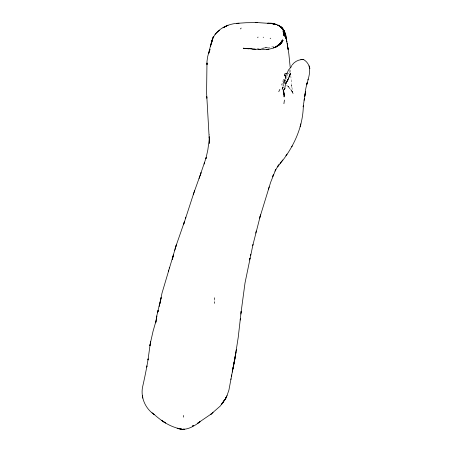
<?xml version="1.0" encoding="UTF-8"?>
<svg xmlns="http://www.w3.org/2000/svg" width="452" height="452" viewBox="0 0 452 452"><rect width="100%" height="100%" fill="white"/><g stroke="black" fill="none" stroke-linecap="round" stroke-linejoin="round"><path stroke-width="0.34" stroke-dasharray="2.26 1.69" d="M287.455 73.919L287.444 75.038L286.495 76.682L287.099 77.597L286.246 78.213M209.655 134.922L209.666 134.385M289.376 71.958L289.935 69.252M289.32 72.224L288.89 73.642L287.935 73.456M286.495 76.682L286.8 75.761M273.878 46.652L262.177 48.234L264.646 47.997L255.465 48.579M267.759 47.618L263.437 48.11M265.228 47.929L267.042 47.714M291.772 86.953L291.506 85.134L292.992 93.462L292.258 91.677L293.094 93.4L289.376 87.694L289.935 88.569L287.935 86.451L289.257 87.298L286.783 85.4L286.495 83.993M287.935 86.451L289.11 87.383M292.45 92.112L291.8 90.818L293.094 93.4M291.619 85.936L290.817 75.783M290.461 69.964L290.653 72.625M291.625 90.925L290.817 89.332L291.625 90.925M214.542 303.467L214.44 296.84L214.542 303.467"/><path stroke-width="0.68" d="M183.563 417.134L183.58 415.478M209.378 140.871L209.462 143.352L209.496 137.171M209.451 138.363L209.479 137.606L207.835 149.962L205.875 158.731L206.259 157.375L200.089 175.438M285.376 78.269L285.438 76.642L284.511 75.06L285.048 73.467L286.263 73.789L287.365 72.761L288.438 70.054L290.404 67.862M240.876 314.055L241.176 311.388L238.244 337.232L234.667 360.091M209.513 137.222L209.406 138.391L209.479 137.606M284.235 94.078L284.071 96.948L284.161 94.202L283.206 90.79L285.048 88.519L283.607 89.858M240.368 318.366L240.204 320.061M235.221 357.114L235.797 352.763L232.266 372.047L232.594 370.572M283.912 103.694L284.449 100.056M241.08 312.247L245.024 282.912L253.041 244.278M156.386 318.745L156.81 315.982L156.245 319.835L156.929 315.236L161.121 297.597L159.918 303.654L161.985 293.201L176.342 244.922L175.89 246.323M235.65 354.035L235.854 352.487L234.989 358.408M304.106 100.355L304.399 98.525L303.185 106.853L303.332 105.791C302.919 128.735 292.308 149.872 277.426 166.85L278.833 164.861L277.426 166.85M156.437 318.281L155.703 322.852L156.121 320.564L153.042 331.299L150.386 343.074M150.205 343.944L149.923 345.769L150.64 341.554M304.704 96.683L305.224 93.423L304.298 99.174M150.109 344.577L148.002 360.001L148.166 358.871C146.685 367.747 144.934 376.589 142.951 385.364C139.973 396.364 144.951 408.523 154.477 414.682L152.019 412.778M304.789 96.129L305.569 91.586L305.224 93.53C305.253 82.473 316.072 67.523 303.784 59.675C299.365 59.133 294.862 61.274 292.258 64.834M235.871 352.498L236.402 349.475M212.169 40.341L211.841 42.149C213.892 30.171 227.689 23.329 239.052 23.238M234.639 360.171L234.345 361.775L234.893 358.589L232.853 369.267L234.644 360.21L234.068 363.103M232.424 371.346L230.876 379.561M231.023 378.81L228.927 390.036L227.023 395.636L225.09 399.511L221.672 404.195L224.763 399.325L223.689 401.303M233.803 364.611L233.503 366.103L233.594 365.679M249.758 259.024L249.956 258.064L249.56 259.957M173.235 255.775L172.365 259.262L173.421 254.883M211.022 44.059L210.564 46.211L211.915 40.443L213.327 36.669L212.282 39.736M250.47 255.736L250.803 254.25M252.708 245.752L260.555 214.886L259.702 218.18M255.764 233.085L256.233 231.012M300.868 123.837L300.162 126.735M307.925 79.846L308.106 79.106M232.876 369.069L233.588 366.154L233.215 367.674M172.41 259.29L172.771 257.832M285.986 83.637L286.495 81.914C284.788 84.14 285.557 86.92 284.415 89.36M168.602 270.403L168.342 271.403L168.681 270.053M159.115 306.518L159.692 304.252L159.381 305.366M211.44 42.381L207.654 56.686L206.993 61.297L206.587 92.677L209.4 141.719M285.817 78.524L285.641 76.077L286.263 73.789M260.081 216.734L270.641 182.314L275.85 169.268M158.019 311.145L158.251 310.371L157.663 312.332L158.251 310.371M184.489 221.339L183.676 224.198L193.688 193.377L200.038 175.602L199.066 178.517M175.545 247.617L175.077 249.182L175.93 246.346M184.133 222.582L176.043 245.837M185.416 218.548L185.857 217.135M268.499 189.128L269.2 186.879M209.643 50.517L209.999 49.392M209.943 49.567L208.683 53.466L209.462 51.076M174.585 250.561L174.805 249.877M169.217 268.076L169.393 267.533M281.737 84.987L282.167 83.654M193.23 194.778L194.648 190.603M289.636 75.733L290.63 73.196L288.783 77.586L289.421 76.162M272.906 175.885L272.533 176.817L273.488 174.455M226.458 396.975L225.356 398.749L227.023 395.636M279.839 89.406L278.76 91.694M283.042 85.897L283.607 84.586M289.591 75.461L290.099 74.343M291.438 66.235L291.862 65.37M246.329 48.545L243.266 48.211L246.781 48.596L244.312 48.358C256.77 48.867 275.341 53.675 282.636 40.081L280.726 43.403M290.817 67.489L291.224 66.67M274.963 171.144L277.844 166.24M213.107 412.563L210.632 414.461L220.209 406.116L223.288 401.879M223.09 402.517L223.757 401.308M278.268 45.143L281.347 42.669L282.794 40.171L281.37 42.68L277.856 45.646L280.268 43.703L281.737 41.725L279.279 44.782L275.025 47.398L278.946 45.002L276.635 46.336M257.674 37.736L258.035 37.109M291.738 146.832L292.258 145.956M277.991 45.172L281.37 42.68L282.104 41.516L280.726 43.386L278.212 45.426L281.489 42.748L283.02 40.307L281.489 42.748L278.347 45.149M285.873 155.804L287.054 154.109M280.008 163.347L281.845 161.082M282.167 160.692L282.771 159.952M281.37 42.68L282.167 41.731L279.285 44.675L280.359 43.759L278.268 45.234M280.11 43.612L278.02 45.737L274.234 47.72L278.042 45.748L280.268 43.703L277.856 45.646M279.065 44.675L276.404 46.72L273.522 47.872L276.641 46.601L278.946 45.002L276.404 46.618M241.221 28.086L240.385 28.928M219.542 30.273L214.971 34.295M277.974 45.709L280.313 43.731L281.528 41.844L279.279 44.782L280.726 43.296L281.2 42.578L278.325 45.2M279.285 44.595L280.353 43.759L278.844 44.714M211.564 413.749L197.366 423.439L200.038 421.744C193.281 426.942 184.535 431.971 175.975 427.728C167.602 425.202 160.403 419.981 153.929 414.247M285.67 80.1L283.607 79.625L284.325 80.987L285.223 80.394M276.404 46.759L277.844 45.867M279.116 44.703L278.087 45.223M270.143 38.437L270.742 38.205M283.607 92.061L283.986 92.005L284.122 95.253L283.206 90.79M268.957 49.104L266.318 49.409M236.402 23.374L246.148 22.719L257.674 22.6L270.403 23.47L267.866 23.233C278.155 22.108 286.975 30.244 286.461 40.635L286.043 37.572L288.218 49.63L287.755 47.24M286.495 73.377L287.461 73.365M251.804 48.641L247.589 48.59M257.222 22.606L255.239 22.6M302.139 59.664L300.902 59.653L303.784 59.675M254.374 49.206L255.284 49.245L252.007 49.07M259.753 49.426L258.284 49.313L260.555 49.488M269.2 23.368L267.748 23.221L270.143 23.464M246.719 48.635L248.82 48.844M245.266 48.454L246.148 48.55M179.868 428.807L181.371 429.106L177.224 428.174L182.749 429.4M277.844 25.126L279.856 26.176M284.325 80.987L285.048 81.535L283.941 83.71L282.975 80.942M282.212 28.075L280.726 26.781L283.121 29.278L284.206 31.979L282.246 28.12L279.285 25.804L281.178 27.075L283.121 29.278M284.511 75.06L285.641 76.077M281.291 27.561L282.003 28.261M282.201 28.482C284.85 31.126 285.534 35.166 286.031 38.714L285.754 36.075L284.438 31.849L283.992 30.883L284.89 34.725L284.376 31.883L283.218 29.86L284.438 31.849L284.771 32.996L283.992 30.883L285.675 36.126L283.811 30.544L282.404 28.301M282.347 28.617L284.602 32.9C283.963 29.9 281.963 27.346 279.285 25.877L281.076 27.131L283.607 30.137L282.144 28.16L283.037 29.329M263.222 37.194L263.437 37.51M283.138 29.273L283.607 30.143M284.67 33.375L284.715 36.29L284.67 33.375L285.754 36.075M285.048 33.691L285.511 35.087M286.692 40.759L286.495 40.075L287.02 42.002M286.495 39.335L286.398 38.928M309.224 65.789L309.886 68.732M287.738 47.132L288.817 53.635L290.229 67.608M142.403 395.359L142.809 398.127M206.818 97.801L206.745 96.671L206.846 98.276M209.265 138.47L209.191 136.854L209.219 137.453M207.005 63.246L207.033 64.647L206.999 62.964M231.729 375.075L231.469 376.578L231.746 375.064M211.841 40.804L211.304 43.821L211.875 40.827M146.923 366.03L146.725 366.962L146.923 366.03M200.609 174.077L200.298 175.336L201.038 172.658L200.609 174.077M307.241 82.575L306.665 84.756L307.241 82.575M204.36 163.46L204.163 164.025L204.603 162.793L204.36 163.46M288.512 78.411L287.218 80.993L288.512 78.411M282.777 87.711L282.167 89.27L283.11 86.942L282.777 87.711M282.494 40.002L280.726 43.358L282.494 40.002M286.212 82.4L285.726 83.462L287.935 79.868L286.212 82.4M226.407 396.946L225.09 399.511L226.407 396.946M281.652 41.177L280.726 42.951L281.652 41.177M226.463 25.95L223.09 27.753L228.04 25.199L226.463 25.95M193.541 425.541L192.563 425.97L193.541 425.541M184.337 429.225L183.122 429.242L184.337 429.225M272.081 23.628L271.268 23.538L276.404 24.544L272.081 23.628M273.522 23.854L272.646 23.679L274.963 24.142L273.522 23.854M278.37 25.368L277.844 25.097L279.873 26.165L278.37 25.368M165.455 422.97L161.709 420.49L165.455 422.97M281.805 27.956L281.076 27.131L282.98 29.363L281.805 27.956M284.364 31.889L283.822 30.787L284.929 33.086L284.364 31.889L284.692 34.618L284.336 31.906M283.302 32.148L283.105 30.951L283.562 33.985L283.302 32.148M287.404 44.499L287.28 43.516L287.596 46.273L287.404 44.499M283.37 33.849L283.331 32.487L283.41 35.538L283.37 33.849"/></g></svg>
